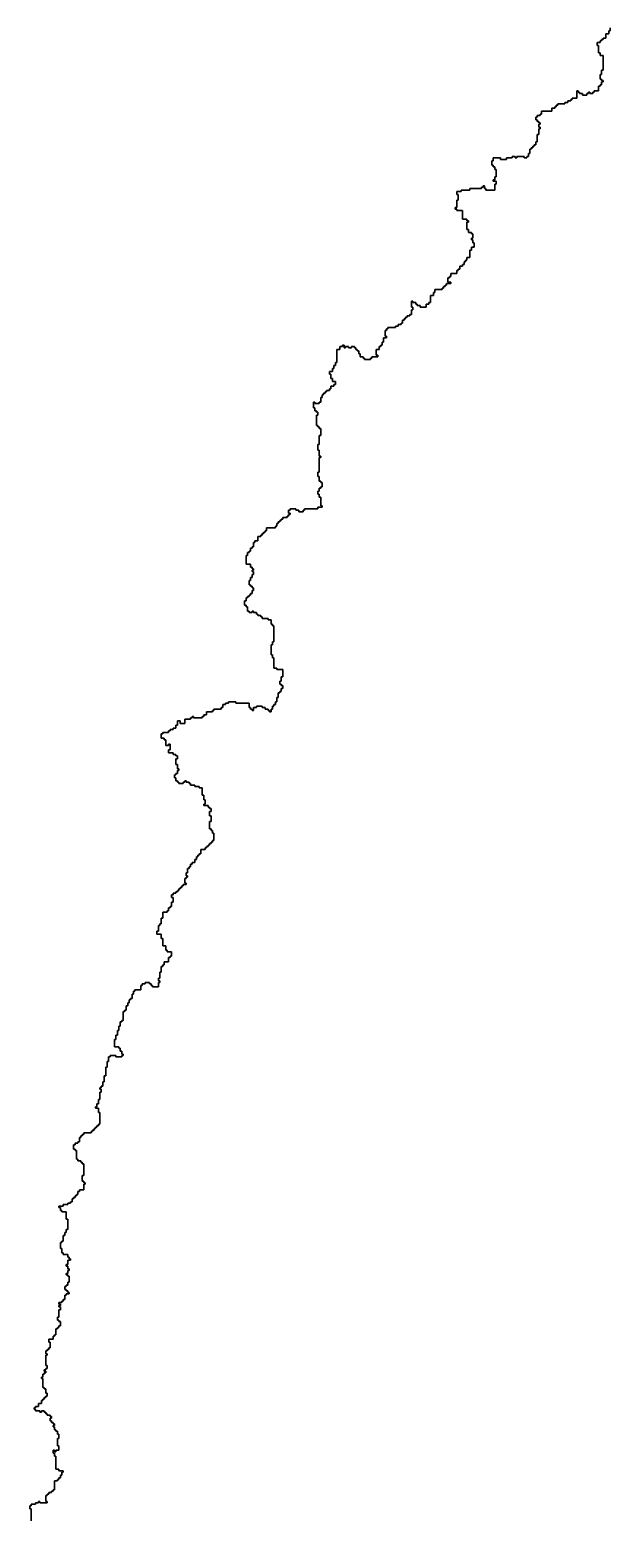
# Model space of a CAD drawing. Header units: inches. Extents: x -98695 to 376223, y 1122520 to 1501782.
# Drawn here: x -39037 to -26791, y 1412989 to 1444275 of the extents above; entities that cross this region are included whole.
import ezdxf

# ---------------------------------------------------------------- set-up
doc = ezdxf.new("R2010")
doc.units = ezdxf.units.IN
doc.header["$MEASUREMENT"] = 0
doc.layers.add('subs1', color=7, linetype='Continuous', true_color=0xc8dcf7)

msp = doc.modelspace()

# ---------------------------------------------------------------- linework, layer by layer
at = {"layer": 'subs1'}
for points in [[(-26791, 1444314, 0), (-26791, 1444252, 0), (-26822, 1444252, 0), (-26822, 1444190, 0), (-26883, 1444190, 0), (-26883, 1444098, 0), (-26945, 1444098, 0), (-26945, 1444067, 0), (-26976, 1444067, 0), (-26976, 1444036, 0), (-27007, 1444036, 0), (-27007, 1444005, 0), (-27068, 1444005, 0), (-27068, 1443944, 0), (-27038, 1443944, 0), (-27038, 1443789, 0), (-27007, 1443789, 0), (-27007, 1443728, 0), (-26945, 1443728, 0), (-26945, 1443419, 0), (-26976, 1443419, 0), (-26976, 1443327, 0), (-27007, 1443327, 0), (-27007, 1443234, 0), (-26976, 1443234, 0), (-26976, 1443203, 0), (-26945, 1443203, 0), (-26945, 1443173, 0), (-26976, 1443173, 0), (-26976, 1443111, 0), (-27007, 1443111, 0), (-27007, 1443080, 0), (-27038, 1443080, 0), (-27038, 1442987, 0), (-27130, 1442987, 0), (-27130, 1442957, 0), (-27161, 1442957, 0), (-27161, 1442926, 0), (-27223, 1442926, 0), (-27223, 1442957, 0), (-27254, 1442957, 0), (-27254, 1442926, 0), (-27284, 1442926, 0), (-27284, 1442895, 0), (-27377, 1442895, 0), (-27377, 1442926, 0), (-27439, 1442926, 0), (-27439, 1442957, 0), (-27469, 1442957, 0), (-27469, 1442987, 0), (-27500, 1442987, 0), (-27500, 1442833, 0), (-27593, 1442833, 0), (-27593, 1442802, 0), (-27624, 1442802, 0), (-27624, 1442772, 0), (-27685, 1442772, 0), (-27685, 1442741, 0), (-27747, 1442741, 0), (-27747, 1442710, 0), (-27901, 1442710, 0), (-27901, 1442679, 0), (-27932, 1442679, 0), (-27932, 1442648, 0), (-27963, 1442648, 0), (-27963, 1442617, 0), (-28025, 1442617, 0), (-28025, 1442556, 0), (-28241, 1442556, 0), (-28241, 1442494, 0), (-28271, 1442494, 0), (-28271, 1442463, 0), (-28333, 1442463, 0), (-28333, 1442432, 0), (-28364, 1442432, 0), (-28364, 1442371, 0), (-28333, 1442371, 0), (-28333, 1442340, 0), (-28302, 1442340, 0), (-28302, 1442309, 0), (-28271, 1442309, 0), (-28271, 1442278, 0), (-28302, 1442278, 0), (-28302, 1442216, 0), (-28271, 1442216, 0), (-28271, 1442185, 0), (-28302, 1442185, 0), (-28302, 1442062, 0), (-28333, 1442062, 0), (-28333, 1441908, 0), (-28364, 1441908, 0), (-28364, 1441846, 0), (-28395, 1441846, 0), (-28395, 1441815, 0), (-28426, 1441815, 0), (-28426, 1441784, 0), (-28457, 1441784, 0), (-28457, 1441754, 0), (-28487, 1441754, 0), (-28487, 1441661, 0), (-28518, 1441661, 0), (-28518, 1441599, 0), (-28549, 1441599, 0), (-28549, 1441568, 0), (-28611, 1441568, 0), (-28611, 1441599, 0), (-28765, 1441599, 0), (-28765, 1441568, 0), (-28796, 1441568, 0), (-28796, 1441599, 0), (-28858, 1441599, 0), (-28858, 1441568, 0), (-28981, 1441568, 0), (-28981, 1441538, 0), (-29104, 1441538, 0), (-29104, 1441568, 0), (-29259, 1441568, 0), (-29259, 1441507, 0), (-29289, 1441507, 0), (-29289, 1441414, 0), (-29259, 1441414, 0), (-29259, 1441383, 0), (-29228, 1441383, 0), (-29228, 1441322, 0), (-29197, 1441322, 0), (-29197, 1441167, 0), (-29228, 1441167, 0), (-29228, 1441106, 0), (-29259, 1441106, 0), (-29259, 1441075, 0), (-29197, 1441075, 0), (-29197, 1441013, 0), (-29228, 1441013, 0), (-29228, 1440890, 0), (-29413, 1440890, 0), (-29413, 1440921, 0), (-29444, 1440921, 0), (-29444, 1440982, 0), (-29475, 1440982, 0), (-29475, 1440952, 0), (-29505, 1440952, 0), (-29505, 1440921, 0), (-29752, 1440921, 0), (-29752, 1440890, 0), (-29937, 1440890, 0), (-29937, 1440859, 0), (-30030, 1440859, 0), (-30030, 1440797, 0), (-29999, 1440797, 0), (-29999, 1440674, 0), (-30030, 1440674, 0), (-30030, 1440520, 0), (-30061, 1440520, 0), (-30061, 1440489, 0), (-30030, 1440489, 0), (-30030, 1440458, 0), (-29906, 1440458, 0), (-29906, 1440273, 0), (-29814, 1440273, 0), (-29814, 1440242, 0), (-29783, 1440242, 0), (-29783, 1440211, 0), (-29814, 1440211, 0), (-29814, 1440057, 0), (-29783, 1440057, 0), (-29783, 1439995, 0), (-29721, 1439995, 0), (-29721, 1439964, 0), (-29690, 1439964, 0), (-29690, 1439872, 0), (-29721, 1439872, 0), (-29721, 1439841, 0), (-29690, 1439841, 0), (-29690, 1439779, 0), (-29660, 1439779, 0), (-29660, 1439687, 0), (-29721, 1439687, 0), (-29721, 1439625, 0), (-29752, 1439625, 0), (-29752, 1439471, 0), (-29814, 1439471, 0), (-29814, 1439409, 0), (-29845, 1439409, 0), (-29845, 1439378, 0), (-29876, 1439378, 0), (-29876, 1439317, 0), (-29906, 1439317, 0), (-29906, 1439286, 0), (-29968, 1439286, 0), (-29968, 1439224, 0), (-29999, 1439224, 0), (-29999, 1439193, 0), (-30030, 1439193, 0), (-30030, 1439132, 0), (-30153, 1439132, 0), (-30153, 1439070, 0), (-30184, 1439070, 0), (-30184, 1439039, 0), (-30215, 1439039, 0), (-30215, 1438947, 0), (-30153, 1438947, 0), (-30153, 1438916, 0), (-30246, 1438916, 0), (-30246, 1438885, 0), (-30277, 1438885, 0), (-30277, 1438854, 0), (-30307, 1438854, 0), (-30307, 1438823, 0), (-30338, 1438823, 0), (-30338, 1438792, 0), (-30492, 1438792, 0), (-30492, 1438731, 0), (-30523, 1438731, 0), (-30523, 1438669, 0), (-30585, 1438669, 0), (-30585, 1438515, 0), (-30616, 1438515, 0), (-30616, 1438484, 0), (-30678, 1438484, 0), (-30678, 1438422, 0), (-30801, 1438422, 0), (-30801, 1438453, 0), (-30863, 1438453, 0), (-30863, 1438484, 0), (-30893, 1438484, 0), (-30893, 1438515, 0), (-30955, 1438515, 0), (-30955, 1438546, 0), (-30986, 1438546, 0), (-30986, 1438422, 0), (-30955, 1438422, 0), (-30955, 1438360, 0), (-30986, 1438360, 0), (-30986, 1438268, 0), (-31017, 1438268, 0), (-31017, 1438237, 0), (-31079, 1438237, 0), (-31079, 1438206, 0), (-31109, 1438206, 0), (-31109, 1438175, 0), (-31140, 1438175, 0), (-31140, 1438144, 0), (-31171, 1438144, 0), (-31171, 1438083, 0), (-31202, 1438083, 0), (-31202, 1438052, 0), (-31264, 1438052, 0), (-31264, 1438021, 0), (-31325, 1438021, 0), (-31325, 1437990, 0), (-31480, 1437990, 0), (-31480, 1437959, 0), (-31510, 1437959, 0), (-31510, 1437929, 0), (-31541, 1437929, 0), (-31541, 1437805, 0), (-31510, 1437805, 0), (-31510, 1437774, 0), (-31572, 1437774, 0), (-31572, 1437682, 0), (-31603, 1437682, 0), (-31603, 1437620, 0), (-31634, 1437620, 0), (-31634, 1437589, 0), (-31665, 1437589, 0), (-31665, 1437528, 0), (-31726, 1437528, 0), (-31726, 1437404, 0), (-31695, 1437404, 0), (-31695, 1437373, 0), (-31819, 1437373, 0), (-31819, 1437342, 0), (-31850, 1437342, 0), (-31850, 1437312, 0), (-31973, 1437312, 0), (-31973, 1437342, 0), (-32004, 1437342, 0), (-32004, 1437373, 0), (-32066, 1437373, 0), (-32066, 1437435, 0), (-32097, 1437435, 0), (-32097, 1437497, 0), (-32127, 1437497, 0), (-32127, 1437528, 0), (-32158, 1437528, 0), (-32158, 1437558, 0), (-32189, 1437558, 0), (-32189, 1437589, 0), (-32251, 1437589, 0), (-32251, 1437558, 0), (-32312, 1437558, 0), (-32312, 1437589, 0), (-32374, 1437589, 0), (-32374, 1437558, 0), (-32405, 1437558, 0), (-32405, 1437620, 0), (-32436, 1437620, 0), (-32436, 1437589, 0), (-32498, 1437589, 0), (-32498, 1437528, 0), (-32559, 1437528, 0), (-32559, 1437250, 0), (-32590, 1437250, 0), (-32590, 1437188, 0), (-32621, 1437188, 0), (-32621, 1437127, 0), (-32652, 1437127, 0), (-32652, 1437065, 0), (-32713, 1437065, 0), (-32713, 1437003, 0), (-32683, 1437003, 0), (-32683, 1436911, 0), (-32652, 1436911, 0), (-32652, 1436849, 0), (-32590, 1436849, 0), (-32590, 1436787, 0), (-32621, 1436787, 0), (-32621, 1436756, 0), (-32683, 1436756, 0), (-32683, 1436695, 0), (-32713, 1436695, 0), (-32713, 1436664, 0), (-32775, 1436664, 0), (-32775, 1436633, 0), (-32806, 1436633, 0), (-32806, 1436602, 0), (-32837, 1436602, 0), (-32837, 1436571, 0), (-32868, 1436571, 0), (-32868, 1436510, 0), (-32899, 1436510, 0), (-32899, 1436417, 0), (-32929, 1436417, 0), (-32929, 1436386, 0), (-33022, 1436386, 0), (-33022, 1436417, 0), (-33053, 1436417, 0), (-33053, 1436294, 0), (-33022, 1436294, 0), (-33022, 1436232, 0), (-32991, 1436232, 0), (-32991, 1436201, 0), (-32960, 1436201, 0), (-32960, 1436139, 0), (-32991, 1436139, 0), (-32991, 1435924, 0), (-32960, 1435924, 0), (-32960, 1435893, 0), (-32929, 1435893, 0), (-32929, 1435862, 0), (-32899, 1435862, 0), (-32899, 1435708, 0), (-32929, 1435708, 0), (-32929, 1435523, 0), (-32960, 1435523, 0), (-32960, 1435399, 0), (-32929, 1435399, 0), (-32929, 1435276, 0), (-32899, 1435276, 0), (-32899, 1435245, 0), (-32929, 1435245, 0), (-32929, 1434936, 0), (-32960, 1434936, 0), (-32960, 1434844, 0), (-32929, 1434844, 0), (-32929, 1434751, 0), (-32899, 1434751, 0), (-32899, 1434720, 0), (-32868, 1434720, 0), (-32868, 1434628, 0), (-32899, 1434628, 0), (-32899, 1434597, 0), (-32929, 1434597, 0), (-32929, 1434535, 0), (-32960, 1434535, 0), (-32960, 1434474, 0), (-32929, 1434474, 0), (-32929, 1434412, 0), (-32899, 1434412, 0), (-32899, 1434227, 0), (-32868, 1434227, 0), (-32868, 1434196, 0), (-32960, 1434196, 0), (-32960, 1434165, 0), (-33238, 1434165, 0), (-33238, 1434134, 0), (-33269, 1434134, 0), (-33269, 1434104, 0), (-33361, 1434104, 0), (-33361, 1434134, 0), (-33423, 1434134, 0), (-33423, 1434165, 0), (-33546, 1434165, 0), (-33546, 1434134, 0), (-33577, 1434134, 0), (-33577, 1434073, 0), (-33546, 1434073, 0), (-33546, 1434042, 0), (-33577, 1434042, 0), (-33577, 1434011, 0), (-33608, 1434011, 0), (-33608, 1433980, 0), (-33701, 1433980, 0), (-33701, 1433949, 0), (-33731, 1433949, 0), (-33731, 1433918, 0), (-33762, 1433918, 0), (-33762, 1433888, 0), (-33793, 1433888, 0), (-33793, 1433857, 0), (-33824, 1433857, 0), (-33824, 1433795, 0), (-33855, 1433795, 0), (-33855, 1433764, 0), (-34040, 1433764, 0), (-34040, 1433703, 0), (-34071, 1433703, 0), (-34071, 1433672, 0), (-34102, 1433672, 0), (-34102, 1433641, 0), (-34132, 1433641, 0), (-34132, 1433610, 0), (-34163, 1433610, 0), (-34163, 1433579, 0), (-34225, 1433579, 0), (-34225, 1433487, 0), (-34287, 1433487, 0), (-34287, 1433456, 0), (-34317, 1433456, 0), (-34317, 1433363, 0), (-34348, 1433363, 0), (-34348, 1433332, 0), (-34379, 1433332, 0), (-34379, 1433271, 0), (-34410, 1433271, 0), (-34410, 1433240, 0), (-34441, 1433240, 0), (-34441, 1433178, 0), (-34472, 1433178, 0), (-34472, 1432993, 0), (-34379, 1432993, 0), (-34379, 1432931, 0), (-34348, 1432931, 0), (-34348, 1432901, 0), (-34317, 1432901, 0), (-34317, 1432870, 0), (-34348, 1432870, 0), (-34348, 1432839, 0), (-34317, 1432839, 0), (-34317, 1432777, 0), (-34348, 1432777, 0), (-34348, 1432715, 0), (-34379, 1432715, 0), (-34379, 1432654, 0), (-34410, 1432654, 0), (-34410, 1432561, 0), (-34379, 1432561, 0), (-34379, 1432530, 0), (-34348, 1432530, 0), (-34348, 1432500, 0), (-34317, 1432500, 0), (-34317, 1432438, 0), (-34348, 1432438, 0), (-34348, 1432376, 0), (-34379, 1432376, 0), (-34379, 1432345, 0), (-34410, 1432345, 0), (-34410, 1432314, 0), (-34441, 1432314, 0), (-34441, 1432284, 0), (-34472, 1432284, 0), (-34472, 1432222, 0), (-34503, 1432222, 0), (-34503, 1432129, 0), (-34472, 1432129, 0), (-34472, 1432099, 0), (-34441, 1432099, 0), (-34441, 1432006, 0), (-34410, 1432006, 0), (-34410, 1431975, 0), (-34348, 1431975, 0), (-34348, 1432006, 0), (-34317, 1432006, 0), (-34317, 1431975, 0), (-34256, 1431975, 0), (-34256, 1431944, 0), (-34225, 1431944, 0), (-34225, 1431913, 0), (-34163, 1431913, 0), (-34163, 1431883, 0), (-34132, 1431883, 0), (-34132, 1431852, 0), (-34009, 1431852, 0), (-34009, 1431821, 0), (-33947, 1431821, 0), (-33947, 1431728, 0), (-33916, 1431728, 0), (-33916, 1431698, 0), (-33886, 1431698, 0), (-33886, 1431358, 0), (-33916, 1431358, 0), (-33916, 1431296, 0), (-33947, 1431296, 0), (-33947, 1431081, 0), (-33916, 1431081, 0), (-33916, 1431019, 0), (-33886, 1431019, 0), (-33886, 1430803, 0), (-33824, 1430803, 0), (-33824, 1430772, 0), (-33701, 1430772, 0), (-33701, 1430618, 0), (-33731, 1430618, 0), (-33731, 1430525, 0), (-33762, 1430525, 0), (-33762, 1430464, 0), (-33731, 1430464, 0), (-33731, 1430433, 0), (-33701, 1430433, 0), (-33701, 1430371, 0), (-33731, 1430371, 0), (-33731, 1430309, 0), (-33762, 1430309, 0), (-33762, 1430279, 0), (-33793, 1430279, 0), (-33793, 1430186, 0), (-33824, 1430186, 0), (-33824, 1430093, 0), (-33855, 1430093, 0), (-33855, 1430032, 0), (-33886, 1430032, 0), (-33886, 1430001, 0), (-33916, 1430001, 0), (-33916, 1429939, 0), (-33947, 1429939, 0), (-33947, 1429878, 0), (-33978, 1429878, 0), (-33978, 1429908, 0), (-34009, 1429908, 0), (-34009, 1429939, 0), (-34071, 1429939, 0), (-34071, 1429970, 0), (-34132, 1429970, 0), (-34132, 1430001, 0), (-34256, 1430001, 0), (-34256, 1429970, 0), (-34317, 1429970, 0), (-34317, 1429908, 0), (-34348, 1429908, 0), (-34348, 1429939, 0), (-34379, 1429939, 0), (-34379, 1429970, 0), (-34410, 1429970, 0), (-34410, 1430063, 0), (-34688, 1430063, 0), (-34688, 1430093, 0), (-34842, 1430093, 0), (-34842, 1430063, 0), (-34904, 1430063, 0), (-34904, 1430032, 0), (-34965, 1430032, 0), (-34965, 1429970, 0), (-34996, 1429970, 0), (-34996, 1429939, 0), (-35150, 1429939, 0), (-35150, 1429908, 0), (-35181, 1429908, 0), (-35181, 1429878, 0), (-35305, 1429878, 0), (-35305, 1429816, 0), (-35366, 1429816, 0), (-35366, 1429785, 0), (-35397, 1429785, 0), (-35397, 1429754, 0), (-35582, 1429754, 0), (-35582, 1429785, 0), (-35613, 1429785, 0), (-35613, 1429754, 0), (-35644, 1429754, 0), (-35644, 1429723, 0), (-35767, 1429723, 0), (-35767, 1429631, 0), (-35860, 1429631, 0), (-35860, 1429692, 0), (-35922, 1429692, 0), (-35922, 1429600, 0), (-35952, 1429600, 0), (-35952, 1429538, 0), (-36014, 1429538, 0), (-36014, 1429507, 0), (-36076, 1429507, 0), (-36076, 1429477, 0), (-36107, 1429477, 0), (-36107, 1429446, 0), (-36230, 1429446, 0), (-36230, 1429415, 0), (-36261, 1429415, 0), (-36261, 1429322, 0), (-36199, 1429322, 0), (-36199, 1429291, 0), (-36168, 1429291, 0), (-36168, 1429168, 0), (-36107, 1429168, 0), (-36107, 1429199, 0), (-36076, 1429199, 0), (-36076, 1429076, 0), (-36107, 1429076, 0), (-36107, 1429014, 0), (-36014, 1429014, 0), (-36014, 1428983, 0), (-35952, 1428983, 0), (-35952, 1428952, 0), (-35922, 1428952, 0), (-35922, 1428890, 0), (-35952, 1428890, 0), (-35952, 1428767, 0), (-35922, 1428767, 0), (-35922, 1428675, 0), (-35891, 1428675, 0), (-35891, 1428644, 0), (-35922, 1428644, 0), (-35922, 1428582, 0), (-35952, 1428582, 0), (-35952, 1428551, 0), (-35983, 1428551, 0), (-35983, 1428489, 0), (-35952, 1428489, 0), (-35952, 1428428, 0), (-35922, 1428428, 0), (-35922, 1428397, 0), (-35891, 1428397, 0), (-35891, 1428366, 0), (-35798, 1428366, 0), (-35798, 1428397, 0), (-35767, 1428397, 0), (-35767, 1428428, 0), (-35736, 1428428, 0), (-35736, 1428397, 0), (-35675, 1428397, 0), (-35675, 1428366, 0), (-35644, 1428366, 0), (-35644, 1428335, 0), (-35551, 1428335, 0), (-35551, 1428304, 0), (-35459, 1428304, 0), (-35459, 1428274, 0), (-35397, 1428274, 0), (-35397, 1428119, 0), (-35366, 1428119, 0), (-35366, 1428027, 0), (-35335, 1428027, 0), (-35335, 1427934, 0), (-35366, 1427934, 0), (-35366, 1427903, 0), (-35274, 1427903, 0), (-35274, 1427872, 0), (-35243, 1427872, 0), (-35243, 1427842, 0), (-35212, 1427842, 0), (-35212, 1427780, 0), (-35243, 1427780, 0), (-35243, 1427687, 0), (-35212, 1427687, 0), (-35212, 1427564, 0), (-35243, 1427564, 0), (-35243, 1427410, 0), (-35212, 1427410, 0), (-35212, 1427379, 0), (-35181, 1427379, 0), (-35181, 1427317, 0), (-35150, 1427317, 0), (-35150, 1427163, 0), (-35181, 1427163, 0), (-35181, 1427132, 0), (-35212, 1427132, 0), (-35212, 1427101, 0), (-35243, 1427101, 0), (-35243, 1427070, 0), (-35274, 1427070, 0), (-35274, 1427040, 0), (-35305, 1427040, 0), (-35305, 1427009, 0), (-35335, 1427009, 0), (-35335, 1426978, 0), (-35428, 1426978, 0), (-35428, 1426885, 0), (-35459, 1426885, 0), (-35459, 1426855, 0), (-35490, 1426855, 0), (-35490, 1426824, 0), (-35521, 1426824, 0), (-35521, 1426762, 0), (-35551, 1426762, 0), (-35551, 1426700, 0), (-35613, 1426700, 0), (-35613, 1426669, 0), (-35644, 1426669, 0), (-35644, 1426608, 0), (-35675, 1426608, 0), (-35675, 1426577, 0), (-35706, 1426577, 0), (-35706, 1426484, 0), (-35736, 1426484, 0), (-35736, 1426423, 0), (-35706, 1426423, 0), (-35706, 1426392, 0), (-35736, 1426392, 0), (-35736, 1426361, 0), (-35767, 1426361, 0), (-35767, 1426268, 0), (-35736, 1426268, 0), (-35736, 1426238, 0), (-35798, 1426238, 0), (-35798, 1426207, 0), (-35829, 1426207, 0), (-35829, 1426176, 0), (-35860, 1426176, 0), (-35860, 1426145, 0), (-35891, 1426145, 0), (-35891, 1426114, 0), (-35922, 1426114, 0), (-35922, 1426083, 0), (-35952, 1426083, 0), (-35952, 1426053, 0), (-36014, 1426053, 0), (-36014, 1426022, 0), (-36045, 1426022, 0), (-36045, 1425960, 0), (-36014, 1425960, 0), (-36014, 1425867, 0), (-36045, 1425867, 0), (-36045, 1425775, 0), (-36076, 1425775, 0), (-36076, 1425744, 0), (-36107, 1425744, 0), (-36107, 1425682, 0), (-36137, 1425682, 0), (-36137, 1425652, 0), (-36230, 1425652, 0), (-36230, 1425528, 0), (-36261, 1425528, 0), (-36261, 1425405, 0), (-36292, 1425405, 0), (-36292, 1425374, 0), (-36323, 1425374, 0), (-36323, 1425251, 0), (-36353, 1425251, 0), (-36353, 1425189, 0), (-36261, 1425189, 0), (-36261, 1425096, 0), (-36230, 1425096, 0), (-36230, 1424942, 0), (-36168, 1424942, 0), (-36168, 1424850, 0), (-36137, 1424850, 0), (-36137, 1424819, 0), (-36045, 1424819, 0), (-36045, 1424726, 0), (-36076, 1424726, 0), (-36076, 1424695, 0), (-36107, 1424695, 0), (-36107, 1424603, 0), (-36199, 1424603, 0), (-36199, 1424541, 0), (-36230, 1424541, 0), (-36230, 1424510, 0), (-36261, 1424510, 0), (-36261, 1424387, 0), (-36292, 1424387, 0), (-36292, 1424263, 0), (-36323, 1424263, 0), (-36323, 1424202, 0), (-36292, 1424202, 0), (-36292, 1424171, 0), (-36323, 1424171, 0), (-36323, 1424078, 0), (-36446, 1424078, 0), (-36446, 1424109, 0), (-36477, 1424109, 0), (-36477, 1424140, 0), (-36508, 1424140, 0), (-36508, 1424171, 0), (-36600, 1424171, 0), (-36600, 1424140, 0), (-36662, 1424140, 0), (-36662, 1424109, 0), (-36693, 1424109, 0), (-36693, 1424017, 0), (-36816, 1424017, 0), (-36816, 1423986, 0), (-36847, 1423986, 0), (-36847, 1423924, 0), (-36878, 1423924, 0), (-36878, 1423832, 0), (-36909, 1423832, 0), (-36909, 1423801, 0), (-36939, 1423801, 0), (-36939, 1423739, 0), (-36970, 1423739, 0), (-36970, 1423677, 0), (-37001, 1423677, 0), (-37001, 1423585, 0), (-37032, 1423585, 0), (-37032, 1423554, 0), (-37063, 1423554, 0), (-37063, 1423369, 0), (-37094, 1423369, 0), (-37094, 1423338, 0), (-37125, 1423338, 0), (-37125, 1423245, 0), (-37155, 1423245, 0), (-37155, 1423153, 0), (-37186, 1423153, 0), (-37186, 1423060, 0), (-37217, 1423060, 0), (-37217, 1422968, 0), (-37248, 1422968, 0), (-37248, 1422814, 0), (-37155, 1422814, 0), (-37155, 1422783, 0), (-37125, 1422783, 0), (-37125, 1422721, 0), (-37094, 1422721, 0), (-37094, 1422659, 0), (-37063, 1422659, 0), (-37063, 1422629, 0), (-37094, 1422629, 0), (-37094, 1422598, 0), (-37217, 1422598, 0), (-37217, 1422629, 0), (-37340, 1422629, 0), (-37340, 1422598, 0), (-37371, 1422598, 0), (-37371, 1422505, 0), (-37402, 1422505, 0), (-37402, 1422382, 0), (-37433, 1422382, 0), (-37433, 1422197, 0), (-37464, 1422197, 0), (-37464, 1422073, 0), (-37495, 1422073, 0), (-37495, 1421981, 0), (-37526, 1421981, 0), (-37526, 1421950, 0), (-37556, 1421950, 0), (-37556, 1421919, 0), (-37526, 1421919, 0), (-37526, 1421857, 0), (-37556, 1421857, 0), (-37556, 1421703, 0), (-37587, 1421703, 0), (-37587, 1421611, 0), (-37618, 1421611, 0), (-37618, 1421549, 0), (-37649, 1421549, 0), (-37649, 1421518, 0), (-37587, 1421518, 0), (-37587, 1421426, 0), (-37556, 1421426, 0), (-37556, 1421179, 0), (-37587, 1421179, 0), (-37587, 1421148, 0), (-37618, 1421148, 0), (-37618, 1421117, 0), (-37649, 1421117, 0), (-37649, 1421086, 0), (-37680, 1421086, 0), (-37680, 1421055, 0), (-37711, 1421055, 0), (-37711, 1421024, 0), (-37741, 1421024, 0), (-37741, 1420994, 0), (-37896, 1420994, 0), (-37896, 1420963, 0), (-37927, 1420963, 0), (-37927, 1420932, 0), (-37957, 1420932, 0), (-37957, 1420901, 0), (-37988, 1420901, 0), (-37988, 1420809, 0), (-38019, 1420809, 0), (-38019, 1420778, 0), (-38081, 1420778, 0), (-38081, 1420747, 0), (-38112, 1420747, 0), (-38112, 1420654, 0), (-38081, 1420654, 0), (-38081, 1420623, 0), (-38050, 1420623, 0), (-38050, 1420438, 0), (-38019, 1420438, 0), (-38019, 1420408, 0), (-37957, 1420408, 0), (-37957, 1420377, 0), (-37927, 1420377, 0), (-37927, 1420346, 0), (-37896, 1420346, 0), (-37896, 1420099, 0), (-37927, 1420099, 0), (-37927, 1419976, 0), (-37896, 1419976, 0), (-37896, 1419945, 0), (-37865, 1419945, 0), (-37865, 1419914, 0), (-37896, 1419914, 0), (-37896, 1419791, 0), (-37988, 1419791, 0), (-37988, 1419760, 0), (-38019, 1419760, 0), (-38019, 1419698, 0), (-38050, 1419698, 0), (-38050, 1419667, 0), (-38081, 1419667, 0), (-38081, 1419636, 0), (-38112, 1419636, 0), (-38112, 1419606, 0), (-38142, 1419606, 0), (-38142, 1419544, 0), (-38173, 1419544, 0), (-38173, 1419513, 0), (-38235, 1419513, 0), (-38235, 1419482, 0), (-38328, 1419482, 0), (-38328, 1419451, 0), (-38420, 1419451, 0), (-38420, 1419420, 0), (-38389, 1419420, 0), (-38389, 1419359, 0), (-38358, 1419359, 0), (-38358, 1419328, 0), (-38266, 1419328, 0), (-38266, 1419174, 0), (-38235, 1419174, 0), (-38235, 1418958, 0), (-38266, 1418958, 0), (-38266, 1418896, 0), (-38297, 1418896, 0), (-38297, 1418834, 0), (-38328, 1418834, 0), (-38328, 1418711, 0), (-38358, 1418711, 0), (-38358, 1418680, 0), (-38389, 1418680, 0), (-38389, 1418557, 0), (-38358, 1418557, 0), (-38358, 1418464, 0), (-38328, 1418464, 0), (-38328, 1418433, 0), (-38235, 1418433, 0), (-38235, 1418372, 0), (-38204, 1418372, 0), (-38204, 1418341, 0), (-38173, 1418341, 0), (-38173, 1418310, 0), (-38235, 1418310, 0), (-38235, 1418217, 0), (-38266, 1418217, 0), (-38266, 1418187, 0), (-38235, 1418187, 0), (-38235, 1418125, 0), (-38204, 1418125, 0), (-38204, 1418094, 0), (-38235, 1418094, 0), (-38235, 1418032, 0), (-38266, 1418032, 0), (-38266, 1418002, 0), (-38235, 1418002, 0), (-38235, 1417971, 0), (-38204, 1417971, 0), (-38204, 1417847, 0), (-38235, 1417847, 0), (-38235, 1417786, 0), (-38266, 1417786, 0), (-38266, 1417755, 0), (-38297, 1417755, 0), (-38297, 1417693, 0), (-38266, 1417693, 0), (-38266, 1417662, 0), (-38235, 1417662, 0), (-38235, 1417631, 0), (-38204, 1417631, 0), (-38204, 1417600, 0), (-38266, 1417600, 0), (-38266, 1417570, 0), (-38297, 1417570, 0), (-38297, 1417477, 0), (-38328, 1417477, 0), (-38328, 1417446, 0), (-38358, 1417446, 0), (-38358, 1417415, 0), (-38420, 1417415, 0), (-38420, 1417385, 0), (-38389, 1417385, 0), (-38389, 1417354, 0), (-38420, 1417354, 0), (-38420, 1417323, 0), (-38389, 1417323, 0), (-38389, 1417261, 0), (-38420, 1417261, 0), (-38420, 1417107, 0), (-38451, 1417107, 0), (-38451, 1417045, 0), (-38420, 1417045, 0), (-38420, 1417014, 0), (-38389, 1417014, 0), (-38389, 1416922, 0), (-38420, 1416922, 0), (-38420, 1416891, 0), (-38451, 1416891, 0), (-38451, 1416860, 0), (-38482, 1416860, 0), (-38482, 1416737, 0), (-38513, 1416737, 0), (-38513, 1416706, 0), (-38543, 1416706, 0), (-38543, 1416644, 0), (-38636, 1416644, 0), (-38636, 1416583, 0), (-38605, 1416583, 0), (-38605, 1416459, 0), (-38636, 1416459, 0), (-38636, 1416428, 0), (-38667, 1416428, 0), (-38667, 1416397, 0), (-38698, 1416397, 0), (-38698, 1416336, 0), (-38667, 1416336, 0), (-38667, 1416305, 0), (-38698, 1416305, 0), (-38698, 1416089, 0), (-38667, 1416089, 0), (-38667, 1416027, 0), (-38698, 1416027, 0), (-38698, 1415996, 0), (-38729, 1415996, 0), (-38729, 1415966, 0), (-38698, 1415966, 0), (-38698, 1415935, 0), (-38729, 1415935, 0), (-38729, 1415904, 0), (-38759, 1415904, 0), (-38759, 1415842, 0), (-38790, 1415842, 0), (-38790, 1415811, 0), (-38759, 1415811, 0), (-38759, 1415626, 0), (-38729, 1415626, 0), (-38729, 1415595, 0), (-38698, 1415595, 0), (-38698, 1415503, 0), (-38667, 1415503, 0), (-38667, 1415441, 0), (-38698, 1415441, 0), (-38698, 1415410, 0), (-38729, 1415410, 0), (-38729, 1415380, 0), (-38759, 1415380, 0), (-38759, 1415349, 0), (-38790, 1415349, 0), (-38790, 1415287, 0), (-38852, 1415287, 0), (-38852, 1415225, 0), (-38914, 1415225, 0), (-38914, 1415194, 0), (-38945, 1415194, 0), (-38945, 1415164, 0), (-38914, 1415164, 0), (-38914, 1415133, 0), (-38821, 1415133, 0), (-38821, 1415102, 0), (-38790, 1415102, 0), (-38790, 1415133, 0), (-38729, 1415133, 0), (-38729, 1415102, 0), (-38698, 1415102, 0), (-38698, 1415071, 0), (-38667, 1415071, 0), (-38667, 1415040, 0), (-38605, 1415040, 0), (-38605, 1415009, 0), (-38574, 1415009, 0), (-38574, 1414979, 0), (-38605, 1414979, 0), (-38605, 1414917, 0), (-38574, 1414917, 0), (-38574, 1414886, 0), (-38543, 1414886, 0), (-38543, 1414855, 0), (-38513, 1414855, 0), (-38513, 1414824, 0), (-38543, 1414824, 0), (-38543, 1414793, 0), (-38513, 1414793, 0), (-38513, 1414732, 0), (-38482, 1414732, 0), (-38482, 1414701, 0), (-38451, 1414701, 0), (-38451, 1414639, 0), (-38420, 1414639, 0), (-38420, 1414547, 0), (-38451, 1414547, 0), (-38451, 1414392, 0), (-38420, 1414392, 0), (-38420, 1414300, 0), (-38482, 1414300, 0), (-38482, 1414269, 0), (-38513, 1414269, 0), (-38513, 1414300, 0), (-38543, 1414300, 0), (-38543, 1414238, 0), (-38513, 1414238, 0), (-38513, 1414177, 0), (-38482, 1414177, 0), (-38482, 1413899, 0), (-38420, 1413899, 0), (-38420, 1413868, 0), (-38328, 1413868, 0), (-38328, 1413837, 0), (-38358, 1413837, 0), (-38358, 1413775, 0), (-38389, 1413775, 0), (-38389, 1413714, 0), (-38420, 1413714, 0), (-38420, 1413683, 0), (-38451, 1413683, 0), (-38451, 1413652, 0), (-38513, 1413652, 0), (-38513, 1413467, 0), (-38543, 1413467, 0), (-38543, 1413436, 0), (-38574, 1413436, 0), (-38574, 1413405, 0), (-38636, 1413405, 0), (-38636, 1413374, 0), (-38667, 1413374, 0), (-38667, 1413344, 0), (-38698, 1413344, 0), (-38698, 1413220, 0), (-38667, 1413220, 0), (-38667, 1413189, 0), (-38821, 1413189, 0), (-38821, 1413220, 0), (-38852, 1413220, 0), (-38852, 1413189, 0), (-38914, 1413189, 0), (-38914, 1413159, 0), (-39006, 1413159, 0), (-39006, 1413128, 0), (-39037, 1413128, 0), (-39037, 1413066, 0), (-39006, 1413066, 0), (-39006, 1412788, 0)], [(-39006, 1412788, 0), (-39006, 1413066, 0), (-39037, 1413066, 0), (-39037, 1413128, 0), (-39006, 1413128, 0), (-39006, 1413159, 0), (-38914, 1413159, 0), (-38914, 1413189, 0), (-38852, 1413189, 0), (-38852, 1413220, 0), (-38821, 1413220, 0), (-38821, 1413189, 0), (-38667, 1413189, 0), (-38667, 1413220, 0), (-38698, 1413220, 0), (-38698, 1413344, 0), (-38667, 1413344, 0), (-38667, 1413374, 0), (-38636, 1413374, 0), (-38636, 1413405, 0), (-38574, 1413405, 0), (-38574, 1413436, 0), (-38543, 1413436, 0), (-38543, 1413467, 0), (-38513, 1413467, 0), (-38513, 1413652, 0), (-38451, 1413652, 0), (-38451, 1413683, 0), (-38420, 1413683, 0), (-38420, 1413714, 0), (-38389, 1413714, 0), (-38389, 1413775, 0), (-38358, 1413775, 0), (-38358, 1413837, 0), (-38328, 1413837, 0), (-38328, 1413868, 0), (-38420, 1413868, 0), (-38420, 1413899, 0), (-38482, 1413899, 0), (-38482, 1414177, 0), (-38513, 1414177, 0), (-38513, 1414238, 0), (-38543, 1414238, 0), (-38543, 1414300, 0), (-38513, 1414300, 0), (-38513, 1414269, 0), (-38482, 1414269, 0), (-38482, 1414300, 0), (-38420, 1414300, 0), (-38420, 1414392, 0), (-38451, 1414392, 0), (-38451, 1414547, 0), (-38420, 1414547, 0), (-38420, 1414639, 0), (-38451, 1414639, 0), (-38451, 1414701, 0), (-38482, 1414701, 0), (-38482, 1414732, 0), (-38513, 1414732, 0), (-38513, 1414793, 0), (-38543, 1414793, 0), (-38543, 1414824, 0), (-38513, 1414824, 0), (-38513, 1414855, 0), (-38543, 1414855, 0), (-38543, 1414886, 0), (-38574, 1414886, 0), (-38574, 1414917, 0), (-38605, 1414917, 0), (-38605, 1414979, 0), (-38574, 1414979, 0), (-38574, 1415009, 0), (-38605, 1415009, 0), (-38605, 1415040, 0), (-38667, 1415040, 0), (-38667, 1415071, 0), (-38698, 1415071, 0), (-38698, 1415102, 0), (-38729, 1415102, 0), (-38729, 1415133, 0), (-38790, 1415133, 0), (-38790, 1415102, 0), (-38821, 1415102, 0), (-38821, 1415133, 0), (-38914, 1415133, 0), (-38914, 1415164, 0), (-38945, 1415164, 0), (-38945, 1415194, 0), (-38914, 1415194, 0), (-38914, 1415225, 0), (-38852, 1415225, 0), (-38852, 1415287, 0), (-38790, 1415287, 0), (-38790, 1415349, 0), (-38759, 1415349, 0), (-38759, 1415380, 0), (-38729, 1415380, 0), (-38729, 1415410, 0), (-38698, 1415410, 0), (-38698, 1415441, 0), (-38667, 1415441, 0), (-38667, 1415503, 0), (-38698, 1415503, 0), (-38698, 1415595, 0), (-38729, 1415595, 0), (-38729, 1415626, 0), (-38759, 1415626, 0), (-38759, 1415811, 0), (-38790, 1415811, 0), (-38790, 1415842, 0), (-38759, 1415842, 0), (-38759, 1415904, 0), (-38729, 1415904, 0), (-38729, 1415935, 0), (-38698, 1415935, 0), (-38698, 1415966, 0), (-38729, 1415966, 0), (-38729, 1415996, 0), (-38698, 1415996, 0), (-38698, 1416027, 0), (-38667, 1416027, 0), (-38667, 1416089, 0), (-38698, 1416089, 0), (-38698, 1416305, 0), (-38667, 1416305, 0), (-38667, 1416336, 0), (-38698, 1416336, 0), (-38698, 1416397, 0), (-38667, 1416397, 0), (-38667, 1416428, 0), (-38636, 1416428, 0), (-38636, 1416459, 0), (-38605, 1416459, 0), (-38605, 1416583, 0), (-38636, 1416583, 0), (-38636, 1416644, 0), (-38543, 1416644, 0), (-38543, 1416706, 0), (-38513, 1416706, 0), (-38513, 1416737, 0), (-38482, 1416737, 0), (-38482, 1416860, 0), (-38451, 1416860, 0), (-38451, 1416891, 0), (-38420, 1416891, 0), (-38420, 1416922, 0), (-38389, 1416922, 0), (-38389, 1417014, 0), (-38420, 1417014, 0), (-38420, 1417045, 0), (-38451, 1417045, 0), (-38451, 1417107, 0), (-38420, 1417107, 0), (-38420, 1417261, 0), (-38389, 1417261, 0), (-38389, 1417323, 0), (-38420, 1417323, 0), (-38420, 1417354, 0), (-38389, 1417354, 0), (-38389, 1417385, 0), (-38420, 1417385, 0), (-38420, 1417415, 0), (-38358, 1417415, 0), (-38358, 1417446, 0), (-38328, 1417446, 0), (-38328, 1417477, 0), (-38297, 1417477, 0), (-38297, 1417570, 0), (-38266, 1417570, 0), (-38266, 1417600, 0), (-38204, 1417600, 0), (-38204, 1417631, 0), (-38235, 1417631, 0), (-38235, 1417662, 0), (-38266, 1417662, 0), (-38266, 1417693, 0), (-38297, 1417693, 0), (-38297, 1417755, 0), (-38266, 1417755, 0), (-38266, 1417786, 0), (-38235, 1417786, 0), (-38235, 1417847, 0), (-38204, 1417847, 0), (-38204, 1417971, 0), (-38235, 1417971, 0), (-38235, 1418002, 0), (-38266, 1418002, 0), (-38266, 1418032, 0), (-38235, 1418032, 0), (-38235, 1418094, 0), (-38204, 1418094, 0), (-38204, 1418125, 0), (-38235, 1418125, 0), (-38235, 1418187, 0), (-38266, 1418187, 0), (-38266, 1418217, 0), (-38235, 1418217, 0), (-38235, 1418310, 0), (-38173, 1418310, 0), (-38173, 1418341, 0), (-38204, 1418341, 0), (-38204, 1418372, 0), (-38235, 1418372, 0), (-38235, 1418433, 0), (-38328, 1418433, 0), (-38328, 1418464, 0), (-38358, 1418464, 0), (-38358, 1418557, 0), (-38389, 1418557, 0), (-38389, 1418680, 0), (-38358, 1418680, 0), (-38358, 1418711, 0), (-38328, 1418711, 0), (-38328, 1418834, 0), (-38297, 1418834, 0), (-38297, 1418896, 0), (-38266, 1418896, 0), (-38266, 1418958, 0), (-38235, 1418958, 0), (-38235, 1419174, 0), (-38266, 1419174, 0), (-38266, 1419328, 0), (-38358, 1419328, 0), (-38358, 1419359, 0), (-38389, 1419359, 0), (-38389, 1419420, 0), (-38420, 1419420, 0), (-38420, 1419451, 0), (-38328, 1419451, 0), (-38328, 1419482, 0), (-38235, 1419482, 0), (-38235, 1419513, 0), (-38173, 1419513, 0), (-38173, 1419544, 0), (-38142, 1419544, 0), (-38142, 1419606, 0), (-38112, 1419606, 0), (-38112, 1419636, 0), (-38081, 1419636, 0), (-38081, 1419667, 0), (-38050, 1419667, 0), (-38050, 1419698, 0), (-38019, 1419698, 0), (-38019, 1419760, 0), (-37988, 1419760, 0), (-37988, 1419791, 0), (-37896, 1419791, 0), (-37896, 1419914, 0), (-37865, 1419914, 0), (-37865, 1419945, 0), (-37896, 1419945, 0), (-37896, 1419976, 0), (-37927, 1419976, 0), (-37927, 1420099, 0), (-37896, 1420099, 0), (-37896, 1420346, 0), (-37927, 1420346, 0), (-37927, 1420377, 0), (-37957, 1420377, 0), (-37957, 1420408, 0), (-38019, 1420408, 0), (-38019, 1420438, 0), (-38050, 1420438, 0), (-38050, 1420623, 0), (-38081, 1420623, 0), (-38081, 1420654, 0), (-38112, 1420654, 0), (-38112, 1420747, 0), (-38081, 1420747, 0), (-38081, 1420778, 0), (-38019, 1420778, 0), (-38019, 1420809, 0), (-37988, 1420809, 0), (-37988, 1420901, 0), (-37957, 1420901, 0), (-37957, 1420932, 0), (-37927, 1420932, 0), (-37927, 1420963, 0), (-37896, 1420963, 0), (-37896, 1420994, 0), (-37741, 1420994, 0), (-37741, 1421024, 0), (-37711, 1421024, 0), (-37711, 1421055, 0), (-37680, 1421055, 0), (-37680, 1421086, 0), (-37649, 1421086, 0), (-37649, 1421117, 0), (-37618, 1421117, 0), (-37618, 1421148, 0), (-37587, 1421148, 0), (-37587, 1421179, 0), (-37556, 1421179, 0), (-37556, 1421426, 0), (-37587, 1421426, 0), (-37587, 1421518, 0), (-37649, 1421518, 0), (-37649, 1421549, 0), (-37618, 1421549, 0), (-37618, 1421611, 0), (-37587, 1421611, 0), (-37587, 1421703, 0), (-37556, 1421703, 0), (-37556, 1421857, 0), (-37526, 1421857, 0), (-37526, 1421919, 0), (-37556, 1421919, 0), (-37556, 1421950, 0), (-37526, 1421950, 0), (-37526, 1421981, 0), (-37495, 1421981, 0), (-37495, 1422073, 0), (-37464, 1422073, 0), (-37464, 1422197, 0), (-37433, 1422197, 0), (-37433, 1422382, 0), (-37402, 1422382, 0), (-37402, 1422505, 0), (-37371, 1422505, 0), (-37371, 1422598, 0), (-37340, 1422598, 0), (-37340, 1422629, 0), (-37217, 1422629, 0), (-37217, 1422598, 0), (-37094, 1422598, 0), (-37094, 1422629, 0), (-37063, 1422629, 0), (-37063, 1422659, 0), (-37094, 1422659, 0), (-37094, 1422721, 0), (-37125, 1422721, 0), (-37125, 1422783, 0), (-37155, 1422783, 0), (-37155, 1422814, 0), (-37248, 1422814, 0), (-37248, 1422968, 0), (-37217, 1422968, 0), (-37217, 1423060, 0), (-37186, 1423060, 0), (-37186, 1423153, 0), (-37155, 1423153, 0), (-37155, 1423245, 0), (-37125, 1423245, 0), (-37125, 1423338, 0), (-37094, 1423338, 0), (-37094, 1423369, 0), (-37063, 1423369, 0), (-37063, 1423554, 0), (-37032, 1423554, 0), (-37032, 1423585, 0), (-37001, 1423585, 0), (-37001, 1423677, 0), (-36970, 1423677, 0), (-36970, 1423739, 0), (-36939, 1423739, 0), (-36939, 1423801, 0), (-36909, 1423801, 0), (-36909, 1423832, 0), (-36878, 1423832, 0), (-36878, 1423924, 0), (-36847, 1423924, 0), (-36847, 1423986, 0), (-36816, 1423986, 0), (-36816, 1424017, 0), (-36693, 1424017, 0), (-36693, 1424109, 0), (-36662, 1424109, 0), (-36662, 1424140, 0), (-36600, 1424140, 0), (-36600, 1424171, 0), (-36508, 1424171, 0), (-36508, 1424140, 0), (-36477, 1424140, 0), (-36477, 1424109, 0), (-36446, 1424109, 0), (-36446, 1424078, 0), (-36323, 1424078, 0), (-36323, 1424171, 0), (-36292, 1424171, 0), (-36292, 1424202, 0), (-36323, 1424202, 0), (-36323, 1424263, 0), (-36292, 1424263, 0), (-36292, 1424387, 0), (-36261, 1424387, 0), (-36261, 1424510, 0), (-36230, 1424510, 0), (-36230, 1424541, 0), (-36199, 1424541, 0), (-36199, 1424603, 0), (-36107, 1424603, 0), (-36107, 1424695, 0), (-36076, 1424695, 0), (-36076, 1424726, 0), (-36045, 1424726, 0), (-36045, 1424819, 0), (-36137, 1424819, 0), (-36137, 1424850, 0), (-36168, 1424850, 0), (-36168, 1424942, 0), (-36230, 1424942, 0), (-36230, 1425096, 0), (-36261, 1425096, 0), (-36261, 1425189, 0), (-36353, 1425189, 0), (-36353, 1425251, 0), (-36323, 1425251, 0), (-36323, 1425374, 0), (-36292, 1425374, 0), (-36292, 1425405, 0), (-36261, 1425405, 0), (-36261, 1425528, 0), (-36230, 1425528, 0), (-36230, 1425652, 0), (-36137, 1425652, 0), (-36137, 1425682, 0), (-36107, 1425682, 0), (-36107, 1425744, 0), (-36076, 1425744, 0), (-36076, 1425775, 0), (-36045, 1425775, 0), (-36045, 1425867, 0), (-36014, 1425867, 0), (-36014, 1425960, 0), (-36045, 1425960, 0), (-36045, 1426022, 0), (-36014, 1426022, 0), (-36014, 1426053, 0), (-35952, 1426053, 0), (-35952, 1426083, 0), (-35922, 1426083, 0), (-35922, 1426114, 0), (-35891, 1426114, 0), (-35891, 1426145, 0), (-35860, 1426145, 0), (-35860, 1426176, 0), (-35829, 1426176, 0), (-35829, 1426207, 0), (-35798, 1426207, 0), (-35798, 1426238, 0), (-35736, 1426238, 0), (-35736, 1426268, 0), (-35767, 1426268, 0), (-35767, 1426361, 0), (-35736, 1426361, 0), (-35736, 1426392, 0), (-35706, 1426392, 0), (-35706, 1426423, 0), (-35736, 1426423, 0), (-35736, 1426484, 0), (-35706, 1426484, 0), (-35706, 1426577, 0), (-35675, 1426577, 0), (-35675, 1426608, 0), (-35644, 1426608, 0), (-35644, 1426669, 0), (-35613, 1426669, 0), (-35613, 1426700, 0), (-35551, 1426700, 0), (-35551, 1426762, 0), (-35521, 1426762, 0), (-35521, 1426824, 0), (-35490, 1426824, 0), (-35490, 1426855, 0), (-35459, 1426855, 0), (-35459, 1426885, 0), (-35428, 1426885, 0), (-35428, 1426978, 0), (-35335, 1426978, 0), (-35335, 1427009, 0), (-35305, 1427009, 0), (-35305, 1427040, 0), (-35274, 1427040, 0), (-35274, 1427070, 0), (-35243, 1427070, 0), (-35243, 1427101, 0), (-35212, 1427101, 0), (-35212, 1427132, 0), (-35181, 1427132, 0), (-35181, 1427163, 0), (-35150, 1427163, 0), (-35150, 1427317, 0), (-35181, 1427317, 0), (-35181, 1427379, 0), (-35212, 1427379, 0), (-35212, 1427410, 0), (-35243, 1427410, 0), (-35243, 1427564, 0), (-35212, 1427564, 0), (-35212, 1427687, 0), (-35243, 1427687, 0), (-35243, 1427780, 0), (-35212, 1427780, 0), (-35212, 1427842, 0), (-35243, 1427842, 0), (-35243, 1427872, 0), (-35274, 1427872, 0), (-35274, 1427903, 0), (-35366, 1427903, 0), (-35366, 1427934, 0), (-35335, 1427934, 0), (-35335, 1428027, 0), (-35366, 1428027, 0), (-35366, 1428119, 0), (-35397, 1428119, 0), (-35397, 1428274, 0), (-35459, 1428274, 0), (-35459, 1428304, 0), (-35551, 1428304, 0), (-35551, 1428335, 0), (-35644, 1428335, 0), (-35644, 1428366, 0), (-35675, 1428366, 0), (-35675, 1428397, 0), (-35736, 1428397, 0), (-35736, 1428428, 0), (-35767, 1428428, 0), (-35767, 1428397, 0), (-35798, 1428397, 0), (-35798, 1428366, 0), (-35891, 1428366, 0), (-35891, 1428397, 0), (-35922, 1428397, 0), (-35922, 1428428, 0), (-35952, 1428428, 0), (-35952, 1428489, 0), (-35983, 1428489, 0), (-35983, 1428551, 0), (-35952, 1428551, 0), (-35952, 1428582, 0), (-35922, 1428582, 0), (-35922, 1428644, 0), (-35891, 1428644, 0), (-35891, 1428675, 0), (-35922, 1428675, 0), (-35922, 1428767, 0), (-35952, 1428767, 0), (-35952, 1428890, 0), (-35922, 1428890, 0), (-35922, 1428952, 0), (-35952, 1428952, 0), (-35952, 1428983, 0), (-36014, 1428983, 0), (-36014, 1429014, 0), (-36107, 1429014, 0), (-36107, 1429076, 0), (-36076, 1429076, 0), (-36076, 1429199, 0), (-36107, 1429199, 0), (-36107, 1429168, 0), (-36168, 1429168, 0), (-36168, 1429291, 0), (-36199, 1429291, 0), (-36199, 1429322, 0), (-36261, 1429322, 0), (-36261, 1429415, 0), (-36230, 1429415, 0), (-36230, 1429446, 0), (-36107, 1429446, 0), (-36107, 1429477, 0), (-36076, 1429477, 0), (-36076, 1429507, 0), (-36014, 1429507, 0), (-36014, 1429538, 0), (-35952, 1429538, 0), (-35952, 1429600, 0), (-35922, 1429600, 0), (-35922, 1429692, 0), (-35860, 1429692, 0), (-35860, 1429631, 0), (-35767, 1429631, 0), (-35767, 1429723, 0), (-35644, 1429723, 0), (-35644, 1429754, 0), (-35613, 1429754, 0), (-35613, 1429785, 0), (-35582, 1429785, 0), (-35582, 1429754, 0), (-35397, 1429754, 0), (-35397, 1429785, 0), (-35366, 1429785, 0), (-35366, 1429816, 0), (-35305, 1429816, 0), (-35305, 1429878, 0), (-35181, 1429878, 0), (-35181, 1429908, 0), (-35150, 1429908, 0), (-35150, 1429939, 0), (-34996, 1429939, 0), (-34996, 1429970, 0), (-34965, 1429970, 0), (-34965, 1430032, 0), (-34904, 1430032, 0), (-34904, 1430063, 0), (-34842, 1430063, 0), (-34842, 1430093, 0), (-34688, 1430093, 0), (-34688, 1430063, 0), (-34410, 1430063, 0), (-34410, 1429970, 0), (-34379, 1429970, 0), (-34379, 1429939, 0), (-34348, 1429939, 0), (-34348, 1429908, 0), (-34317, 1429908, 0), (-34317, 1429970, 0), (-34256, 1429970, 0), (-34256, 1430001, 0), (-34132, 1430001, 0), (-34132, 1429970, 0), (-34071, 1429970, 0), (-34071, 1429939, 0), (-34009, 1429939, 0), (-34009, 1429908, 0), (-33978, 1429908, 0), (-33978, 1429878, 0), (-33947, 1429878, 0), (-33947, 1429939, 0), (-33916, 1429939, 0), (-33916, 1430001, 0), (-33886, 1430001, 0), (-33886, 1430032, 0), (-33855, 1430032, 0), (-33855, 1430093, 0), (-33824, 1430093, 0), (-33824, 1430186, 0), (-33793, 1430186, 0), (-33793, 1430279, 0), (-33762, 1430279, 0), (-33762, 1430309, 0), (-33731, 1430309, 0), (-33731, 1430371, 0), (-33701, 1430371, 0), (-33701, 1430433, 0), (-33731, 1430433, 0), (-33731, 1430464, 0), (-33762, 1430464, 0), (-33762, 1430525, 0), (-33731, 1430525, 0), (-33731, 1430618, 0), (-33701, 1430618, 0), (-33701, 1430772, 0), (-33824, 1430772, 0), (-33824, 1430803, 0), (-33886, 1430803, 0), (-33886, 1431019, 0), (-33916, 1431019, 0), (-33916, 1431081, 0), (-33947, 1431081, 0), (-33947, 1431296, 0), (-33916, 1431296, 0), (-33916, 1431358, 0), (-33886, 1431358, 0), (-33886, 1431698, 0), (-33916, 1431698, 0), (-33916, 1431728, 0), (-33947, 1431728, 0), (-33947, 1431821, 0), (-34009, 1431821, 0), (-34009, 1431852, 0), (-34132, 1431852, 0), (-34132, 1431883, 0), (-34163, 1431883, 0), (-34163, 1431913, 0), (-34225, 1431913, 0), (-34225, 1431944, 0), (-34256, 1431944, 0), (-34256, 1431975, 0), (-34317, 1431975, 0), (-34317, 1432006, 0), (-34348, 1432006, 0), (-34348, 1431975, 0), (-34410, 1431975, 0), (-34410, 1432006, 0), (-34441, 1432006, 0), (-34441, 1432099, 0), (-34472, 1432099, 0), (-34472, 1432129, 0), (-34503, 1432129, 0), (-34503, 1432222, 0), (-34472, 1432222, 0), (-34472, 1432284, 0), (-34441, 1432284, 0), (-34441, 1432314, 0), (-34410, 1432314, 0), (-34410, 1432345, 0), (-34379, 1432345, 0), (-34379, 1432376, 0), (-34348, 1432376, 0), (-34348, 1432438, 0), (-34317, 1432438, 0), (-34317, 1432500, 0), (-34348, 1432500, 0), (-34348, 1432530, 0), (-34379, 1432530, 0), (-34379, 1432561, 0), (-34410, 1432561, 0), (-34410, 1432654, 0), (-34379, 1432654, 0), (-34379, 1432715, 0), (-34348, 1432715, 0), (-34348, 1432777, 0), (-34317, 1432777, 0), (-34317, 1432839, 0), (-34348, 1432839, 0), (-34348, 1432870, 0), (-34317, 1432870, 0), (-34317, 1432901, 0), (-34348, 1432901, 0), (-34348, 1432931, 0), (-34379, 1432931, 0), (-34379, 1432993, 0), (-34472, 1432993, 0), (-34472, 1433178, 0), (-34441, 1433178, 0), (-34441, 1433240, 0), (-34410, 1433240, 0), (-34410, 1433271, 0), (-34379, 1433271, 0), (-34379, 1433332, 0), (-34348, 1433332, 0), (-34348, 1433363, 0), (-34317, 1433363, 0), (-34317, 1433456, 0), (-34287, 1433456, 0), (-34287, 1433487, 0), (-34225, 1433487, 0), (-34225, 1433579, 0), (-34163, 1433579, 0), (-34163, 1433610, 0), (-34132, 1433610, 0), (-34132, 1433641, 0), (-34102, 1433641, 0), (-34102, 1433672, 0), (-34071, 1433672, 0), (-34071, 1433703, 0), (-34040, 1433703, 0), (-34040, 1433764, 0), (-33855, 1433764, 0), (-33855, 1433795, 0), (-33824, 1433795, 0), (-33824, 1433857, 0), (-33793, 1433857, 0), (-33793, 1433888, 0), (-33762, 1433888, 0), (-33762, 1433918, 0), (-33731, 1433918, 0), (-33731, 1433949, 0), (-33701, 1433949, 0), (-33701, 1433980, 0), (-33608, 1433980, 0), (-33608, 1434011, 0), (-33577, 1434011, 0), (-33577, 1434042, 0), (-33546, 1434042, 0), (-33546, 1434073, 0), (-33577, 1434073, 0), (-33577, 1434134, 0), (-33546, 1434134, 0), (-33546, 1434165, 0), (-33423, 1434165, 0), (-33423, 1434134, 0), (-33361, 1434134, 0), (-33361, 1434104, 0), (-33269, 1434104, 0), (-33269, 1434134, 0), (-33238, 1434134, 0), (-33238, 1434165, 0), (-32960, 1434165, 0), (-32960, 1434196, 0), (-32868, 1434196, 0), (-32868, 1434227, 0), (-32899, 1434227, 0), (-32899, 1434412, 0), (-32929, 1434412, 0), (-32929, 1434474, 0), (-32960, 1434474, 0), (-32960, 1434535, 0), (-32929, 1434535, 0), (-32929, 1434597, 0), (-32899, 1434597, 0), (-32899, 1434628, 0), (-32868, 1434628, 0), (-32868, 1434720, 0), (-32899, 1434720, 0), (-32899, 1434751, 0), (-32929, 1434751, 0), (-32929, 1434844, 0), (-32960, 1434844, 0), (-32960, 1434936, 0), (-32929, 1434936, 0), (-32929, 1435245, 0), (-32899, 1435245, 0), (-32899, 1435276, 0), (-32929, 1435276, 0), (-32929, 1435399, 0), (-32960, 1435399, 0), (-32960, 1435523, 0), (-32929, 1435523, 0), (-32929, 1435708, 0), (-32899, 1435708, 0), (-32899, 1435862, 0), (-32929, 1435862, 0), (-32929, 1435893, 0), (-32960, 1435893, 0), (-32960, 1435924, 0), (-32991, 1435924, 0), (-32991, 1436139, 0), (-32960, 1436139, 0), (-32960, 1436201, 0), (-32991, 1436201, 0), (-32991, 1436232, 0), (-33022, 1436232, 0), (-33022, 1436294, 0), (-33053, 1436294, 0), (-33053, 1436417, 0), (-33022, 1436417, 0), (-33022, 1436386, 0), (-32929, 1436386, 0), (-32929, 1436417, 0), (-32899, 1436417, 0), (-32899, 1436510, 0), (-32868, 1436510, 0), (-32868, 1436571, 0), (-32837, 1436571, 0), (-32837, 1436602, 0), (-32806, 1436602, 0), (-32806, 1436633, 0), (-32775, 1436633, 0), (-32775, 1436664, 0), (-32713, 1436664, 0), (-32713, 1436695, 0), (-32683, 1436695, 0), (-32683, 1436756, 0), (-32621, 1436756, 0), (-32621, 1436787, 0), (-32590, 1436787, 0), (-32590, 1436849, 0), (-32652, 1436849, 0), (-32652, 1436911, 0), (-32683, 1436911, 0), (-32683, 1437003, 0), (-32713, 1437003, 0), (-32713, 1437065, 0), (-32652, 1437065, 0), (-32652, 1437127, 0), (-32621, 1437127, 0), (-32621, 1437188, 0), (-32590, 1437188, 0), (-32590, 1437250, 0), (-32559, 1437250, 0), (-32559, 1437528, 0), (-32498, 1437528, 0), (-32498, 1437589, 0), (-32436, 1437589, 0), (-32436, 1437620, 0), (-32405, 1437620, 0), (-32405, 1437558, 0), (-32374, 1437558, 0), (-32374, 1437589, 0), (-32312, 1437589, 0), (-32312, 1437558, 0), (-32251, 1437558, 0), (-32251, 1437589, 0), (-32189, 1437589, 0), (-32189, 1437558, 0), (-32158, 1437558, 0), (-32158, 1437528, 0), (-32127, 1437528, 0), (-32127, 1437497, 0), (-32097, 1437497, 0), (-32097, 1437435, 0), (-32066, 1437435, 0), (-32066, 1437373, 0), (-32004, 1437373, 0), (-32004, 1437342, 0), (-31973, 1437342, 0), (-31973, 1437312, 0), (-31850, 1437312, 0), (-31850, 1437342, 0), (-31819, 1437342, 0), (-31819, 1437373, 0), (-31695, 1437373, 0), (-31695, 1437404, 0), (-31726, 1437404, 0), (-31726, 1437528, 0), (-31665, 1437528, 0), (-31665, 1437589, 0), (-31634, 1437589, 0), (-31634, 1437620, 0), (-31603, 1437620, 0), (-31603, 1437682, 0), (-31572, 1437682, 0), (-31572, 1437774, 0), (-31510, 1437774, 0), (-31510, 1437805, 0), (-31541, 1437805, 0), (-31541, 1437929, 0), (-31510, 1437929, 0), (-31510, 1437959, 0), (-31480, 1437959, 0), (-31480, 1437990, 0), (-31325, 1437990, 0), (-31325, 1438021, 0), (-31264, 1438021, 0), (-31264, 1438052, 0), (-31202, 1438052, 0), (-31202, 1438083, 0), (-31171, 1438083, 0), (-31171, 1438144, 0), (-31140, 1438144, 0), (-31140, 1438175, 0), (-31109, 1438175, 0), (-31109, 1438206, 0), (-31079, 1438206, 0), (-31079, 1438237, 0), (-31017, 1438237, 0), (-31017, 1438268, 0), (-30986, 1438268, 0), (-30986, 1438360, 0), (-30955, 1438360, 0), (-30955, 1438422, 0), (-30986, 1438422, 0), (-30986, 1438546, 0), (-30955, 1438546, 0), (-30955, 1438515, 0), (-30893, 1438515, 0), (-30893, 1438484, 0), (-30863, 1438484, 0), (-30863, 1438453, 0), (-30801, 1438453, 0), (-30801, 1438422, 0), (-30678, 1438422, 0), (-30678, 1438484, 0), (-30616, 1438484, 0), (-30616, 1438515, 0), (-30585, 1438515, 0), (-30585, 1438669, 0), (-30523, 1438669, 0), (-30523, 1438731, 0), (-30492, 1438731, 0), (-30492, 1438792, 0), (-30338, 1438792, 0), (-30338, 1438823, 0), (-30307, 1438823, 0), (-30307, 1438854, 0), (-30277, 1438854, 0), (-30277, 1438885, 0), (-30246, 1438885, 0), (-30246, 1438916, 0), (-30153, 1438916, 0), (-30153, 1438947, 0), (-30215, 1438947, 0), (-30215, 1439039, 0), (-30184, 1439039, 0), (-30184, 1439070, 0), (-30153, 1439070, 0), (-30153, 1439132, 0), (-30030, 1439132, 0), (-30030, 1439193, 0), (-29999, 1439193, 0), (-29999, 1439224, 0), (-29968, 1439224, 0), (-29968, 1439286, 0), (-29906, 1439286, 0), (-29906, 1439317, 0), (-29876, 1439317, 0), (-29876, 1439378, 0), (-29845, 1439378, 0), (-29845, 1439409, 0), (-29814, 1439409, 0), (-29814, 1439471, 0), (-29752, 1439471, 0), (-29752, 1439625, 0), (-29721, 1439625, 0), (-29721, 1439687, 0), (-29660, 1439687, 0), (-29660, 1439779, 0), (-29690, 1439779, 0), (-29690, 1439841, 0), (-29721, 1439841, 0), (-29721, 1439872, 0), (-29690, 1439872, 0), (-29690, 1439964, 0), (-29721, 1439964, 0), (-29721, 1439995, 0), (-29783, 1439995, 0), (-29783, 1440057, 0), (-29814, 1440057, 0), (-29814, 1440211, 0), (-29783, 1440211, 0), (-29783, 1440242, 0), (-29814, 1440242, 0), (-29814, 1440273, 0), (-29906, 1440273, 0), (-29906, 1440458, 0), (-30030, 1440458, 0), (-30030, 1440489, 0), (-30061, 1440489, 0), (-30061, 1440520, 0), (-30030, 1440520, 0), (-30030, 1440674, 0), (-29999, 1440674, 0), (-29999, 1440797, 0), (-30030, 1440797, 0), (-30030, 1440859, 0), (-29937, 1440859, 0), (-29937, 1440890, 0), (-29752, 1440890, 0), (-29752, 1440921, 0), (-29505, 1440921, 0), (-29505, 1440952, 0), (-29475, 1440952, 0), (-29475, 1440982, 0), (-29444, 1440982, 0), (-29444, 1440921, 0), (-29413, 1440921, 0), (-29413, 1440890, 0), (-29228, 1440890, 0), (-29228, 1441013, 0), (-29197, 1441013, 0), (-29197, 1441075, 0), (-29259, 1441075, 0), (-29259, 1441106, 0), (-29228, 1441106, 0), (-29228, 1441167, 0), (-29197, 1441167, 0), (-29197, 1441322, 0), (-29228, 1441322, 0), (-29228, 1441383, 0), (-29259, 1441383, 0), (-29259, 1441414, 0), (-29289, 1441414, 0), (-29289, 1441507, 0), (-29259, 1441507, 0), (-29259, 1441568, 0), (-29104, 1441568, 0), (-29104, 1441538, 0), (-28981, 1441538, 0), (-28981, 1441568, 0), (-28858, 1441568, 0), (-28858, 1441599, 0), (-28796, 1441599, 0), (-28796, 1441568, 0), (-28765, 1441568, 0), (-28765, 1441599, 0), (-28611, 1441599, 0), (-28611, 1441568, 0), (-28549, 1441568, 0), (-28549, 1441599, 0), (-28518, 1441599, 0), (-28518, 1441661, 0), (-28487, 1441661, 0), (-28487, 1441754, 0), (-28457, 1441754, 0), (-28457, 1441784, 0), (-28426, 1441784, 0), (-28426, 1441815, 0), (-28395, 1441815, 0), (-28395, 1441846, 0), (-28364, 1441846, 0), (-28364, 1441908, 0), (-28333, 1441908, 0), (-28333, 1442062, 0), (-28302, 1442062, 0), (-28302, 1442185, 0), (-28271, 1442185, 0), (-28271, 1442216, 0), (-28302, 1442216, 0), (-28302, 1442278, 0), (-28271, 1442278, 0), (-28271, 1442309, 0), (-28302, 1442309, 0), (-28302, 1442340, 0), (-28333, 1442340, 0), (-28333, 1442371, 0), (-28364, 1442371, 0), (-28364, 1442432, 0), (-28333, 1442432, 0), (-28333, 1442463, 0), (-28271, 1442463, 0), (-28271, 1442494, 0), (-28241, 1442494, 0), (-28241, 1442556, 0), (-28025, 1442556, 0), (-28025, 1442617, 0), (-27963, 1442617, 0), (-27963, 1442648, 0), (-27932, 1442648, 0), (-27932, 1442679, 0), (-27901, 1442679, 0), (-27901, 1442710, 0), (-27747, 1442710, 0), (-27747, 1442741, 0), (-27685, 1442741, 0), (-27685, 1442772, 0), (-27624, 1442772, 0), (-27624, 1442802, 0), (-27593, 1442802, 0), (-27593, 1442833, 0), (-27500, 1442833, 0), (-27500, 1442987, 0), (-27469, 1442987, 0), (-27469, 1442957, 0), (-27439, 1442957, 0), (-27439, 1442926, 0), (-27377, 1442926, 0), (-27377, 1442895, 0), (-27284, 1442895, 0), (-27284, 1442926, 0), (-27254, 1442926, 0), (-27254, 1442957, 0), (-27223, 1442957, 0), (-27223, 1442926, 0), (-27161, 1442926, 0), (-27161, 1442957, 0), (-27130, 1442957, 0), (-27130, 1442987, 0), (-27038, 1442987, 0), (-27038, 1443080, 0), (-27007, 1443080, 0), (-27007, 1443111, 0), (-26976, 1443111, 0), (-26976, 1443173, 0), (-26945, 1443173, 0), (-26945, 1443203, 0), (-26976, 1443203, 0), (-26976, 1443234, 0), (-27007, 1443234, 0), (-27007, 1443327, 0), (-26976, 1443327, 0), (-26976, 1443419, 0), (-26945, 1443419, 0), (-26945, 1443728, 0), (-27007, 1443728, 0), (-27007, 1443789, 0), (-27038, 1443789, 0), (-27038, 1443944, 0), (-27068, 1443944, 0), (-27068, 1444005, 0), (-27007, 1444005, 0), (-27007, 1444036, 0), (-26976, 1444036, 0), (-26976, 1444067, 0), (-26945, 1444067, 0), (-26945, 1444098, 0), (-26883, 1444098, 0), (-26883, 1444190, 0), (-26822, 1444190, 0), (-26822, 1444252, 0), (-26791, 1444252, 0), (-26791, 1444314, 0)]]:
    msp.add_polyline3d(points, dxfattribs=at)

doc.saveas('drawing.dxf')
